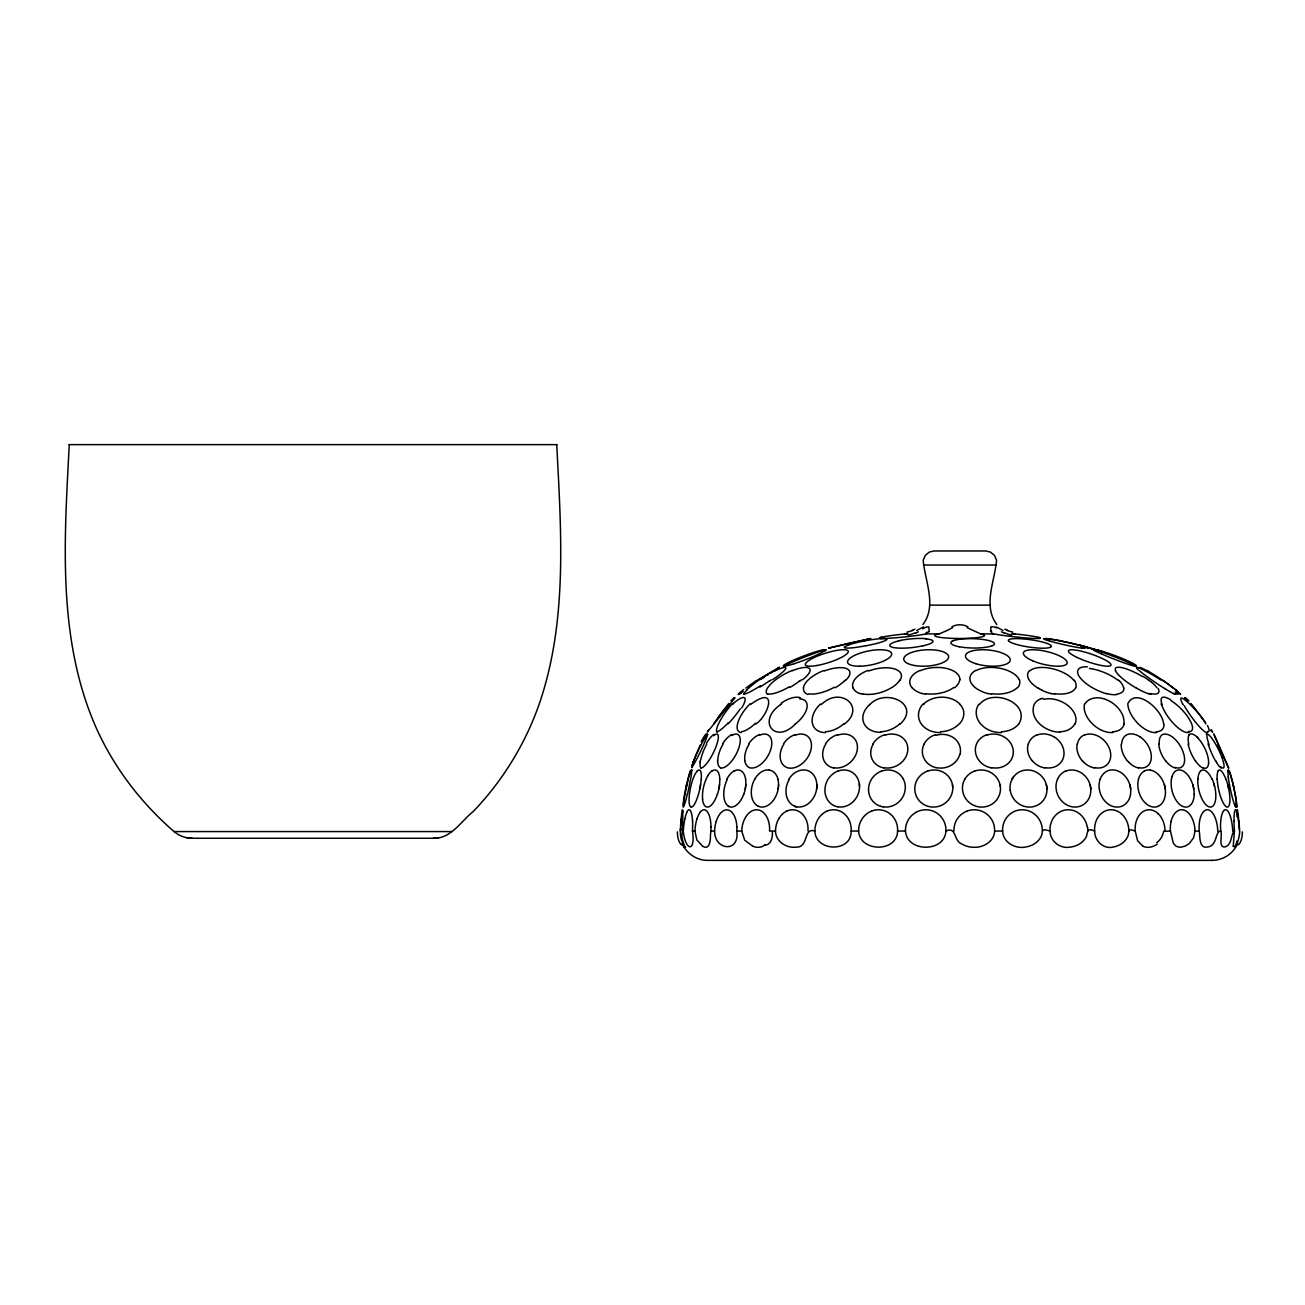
<?xml version="1.0" encoding="UTF-8"?>
<svg xmlns="http://www.w3.org/2000/svg" width="1305" height="1305" viewBox="0 0 1305 1305"><rect width="100%" height="100%" fill="white"/><g stroke="black" fill="none" stroke-linecap="round" stroke-linejoin="round"><path stroke-width="1.5" d="M1128.841 831.122L1128.841 831.073A20.537 17.096 83.1 0 0 1126.802 821.204A20.374 17.063 84 0 0 1105.107 811.041A20.358 17.047 83.8 0 0 1102.692 812.411A20.407 17.144 83.3 0 0 1097.179 818.659A20.472 17.242 83 0 0 1095.988 821.318A20.554 17.389 82.7 0 0 1094.569 829.344A20.619 17.454 82.6 0 0 1094.667 831.04C1094.406 840.909 1103.785 849.8 1113.72 846.945C1119.462 845.836 1124.992 842.312 1127.536 836.913C1130.016 833.112 1126.297 827.354 1135.203 831.04A20.619 15.301 84.2 0 1 1136.247 821.285A20.472 15.073 84.4 0 1 1137.242 818.659A20.407 14.975 84.6 0 1 1141.957 812.395A20.358 14.877 85.1 0 1 1144.061 811.058A20.342 14.861 85.2 0 1 1156.556 812.33A20.358 14.877 85.1 0 1 1158.22 813.733M778.547 784.68L778.498 786.23M1165.022 831.285L1170.422 831.04L1173.391 843.389L1176.229 846.341L1180.128 847.32L1185.005 846.195L1189.312 843.487L1193.667 837.631L1194.972 831.154L1199.246 831.04C1200.176 836.162 1198.806 848.821 1207.37 847.043C1217.614 846.08 1214.776 831.252 1220.795 831.04C1222.801 834.988 1217.793 847.81 1225.052 846.945C1232.409 844.775 1230.729 833.471 1234.416 831.04L1233.258 846.178M716.217 821.351A20.619 10.88 -85.4 0 0 714.602 831.04C714.439 850.615 739.902 853.095 736.77 831.04A20.603 11.451 -85.3 0 0 736.852 826.93M816.832 786.23L816.816 784.68M697.033 818.643A20.619 7.683 -85.8 0 0 694.929 831.04L696.788 839.849L702.743 846.341M1042.352 831.073L1042.352 831.04A20.537 19.934 74.1 0 0 1040.216 821.22A20.374 19.82 75.6 0 0 1015.274 811.041A20.358 19.803 75.3 0 0 1012.435 812.428A20.407 19.869 73.8 0 0 1005.91 818.659A20.472 19.95 73 0 0 1004.442 821.334A20.554 20.064 71.8 0 0 1002.599 829.344A20.619 20.13 71.7 0 0 1002.648 831.04C1002.909 842.557 1015.649 849.359 1026.056 846.945C1032.092 845.934 1038.079 842.541 1040.884 836.913C1043.821 832.084 1039.286 827.647 1050.019 831.04A20.619 19.069 79.6 0 1 1051.634 821.318A20.472 18.89 80.2 0 1 1052.956 818.659A20.407 18.792 80.6 0 1 1059.073 812.411A20.358 18.71 81.4 0 1 1085.369 821.155A20.537 18.792 80.6 0 1 1087.228 826.93M1233.241 846.488C1237.319 847.581 1239.799 835.167 1239.685 831.04M684.88 818.724A20.472 4.404 -86.1 0 0 684.391 821.383A20.619 4.258 -86 0 0 683.298 831.04C685.158 850.876 695.842 853.095 692.433 831.04A20.603 4.926 -86 0 0 692.629 826.946A20.537 4.78 -86.1 0 0 692.547 821.318M994.638 831.383C994.1 840.909 984.313 847.206 975.373 847.288C970.643 847.5 965.782 846.472 961.736 843.927C953.433 840.909 956.696 826.13 945.913 831.04A20.603 20.44 -57.5 0 0 945.701 826.93A20.537 20.374 -59.6 0 0 943.939 821.22A20.374 20.179 -64.9 0 0 915.686 812.493M996.808 624.459C982.583 605.699 994.883 581.002 996.547 560.269L994.475 555.359L990.332 552.015L985.65 550.971L934.086 550.971L929.437 552.015L925.294 555.359L923.206 560.269C924.886 581.002 937.169 605.699 922.961 624.459M69.263 444.63C64.451 538.052 57.077 636.497 94.841 724.748C112.67 765.839 140.239 802.298 174.071 831.579C179.03 835.869 185.473 838.169 192.014 838.267L434.027 838.267M680.525 828.251A20.603 2.202 -86.1 0 0 680.329 831.04L680.558 836.162M745.791 784.582L745.661 786.23M945.897 831.203C944.738 852.459 906.926 852.654 905.458 831.04A20.619 20.358 -63.9 0 1 905.474 829.344A20.554 20.309 -63.8 0 1 907.546 821.334A20.472 20.26 -63.3 0 1 909.079 818.675A20.407 20.195 -63.5 0 1 915.865 812.428M680.362 831.122L680.819 821.334M905.458 831.04L897.579 831.04A20.603 19.738 -76.2 0 0 897.416 826.93A20.537 19.657 -76.9 0 0 895.785 821.237A20.374 19.445 -78.9 0 0 871.658 811.025M897.579 831.203C897.041 852.622 859.832 852.296 858.625 831.04A20.619 19.559 -77.5 0 1 860.713 821.318A20.472 19.493 -77.6 0 1 862.246 818.675A20.407 19.445 -77.9 0 1 868.836 812.428A20.358 19.428 -78.7 0 1 871.658 811.058M858.625 831.04L851.154 831.04A20.603 18.449 -81.2 0 0 851.039 826.93A20.537 18.352 -81.5 0 0 849.588 821.237A20.374 18.107 -82.8 0 0 827.223 811.025M851.137 831.203C851.578 852.654 815.511 851.92 814.858 831.04A20.619 18.156 -81.7 0 1 818.398 818.594A20.407 18.091 -82.1 0 1 824.581 812.428A20.358 18.091 -82.6 0 1 827.223 811.058M710.491 835.396L710.817 831.04A20.603 8.319 -85.7 0 0 710.948 826.946M710.426 836.162C710.589 840.502 709.463 850.224 702.955 846.456M816.783 787.372L816.604 789.019M778.824 818.61A20.619 16.198 -83.7 0 0 775.496 831.04L769.51 831.04A20.603 14.241 -84.6 0 0 769.526 826.93A20.537 14.11 -84.8 0 0 768.531 821.253A20.44 13.931 -85.2 0 0 764.616 813.765A20.374 13.866 -85.4 0 0 763.213 812.33A20.342 13.833 -85.5 0 0 749.608 812.444A20.407 13.8 -85.1 0 0 744.764 818.708A20.619 13.751 -84.7 0 0 741.729 831.04L744.698 840.192L752.92 846.341M719.528 784.68L719.332 786.23M778.384 787.372L778.155 789.019M684.505 847.206C683.804 843.177 679.84 833.862 683.298 831.04M745.514 787.372L745.237 789.019M700.573 784.68L700.312 786.23M719.153 787.372L718.843 789.019M700.1 787.372L699.774 789.019M1123.915 724.014C1126.117 705.809 1096.624 688.241 1084.847 703.754A22.152 13.115 37.9 0 0 1084.618 704.602M685.663 789.019L686.022 787.372M1236.879 841.105L1236.504 842.753M686.251 786.328L686.658 784.582M1236.21 843.829L1235.77 845.297M1235.623 845.787L1235.28 847.288L1237.58 843.683M929.16 631.604L928.817 626.922A13.898 4.584 -44.9 0 0 922.749 628.831M924.038 744.144L924.168 743.915A18.988 17.405 -4.6 0 1 935.587 734.65M714.178 723.655L730.996 702.791M708.321 729.919L707.343 732.056L714.455 723.313M1018.846 724.014C1030.901 702.906 993.187 688.388 980.071 703.754A22.152 16.704 14.4 0 0 979.305 704.586M717.701 718.19L719.528 715.711M1236.178 846.341C1231.382 854.922 1221.92 860.37 1212.117 860.37M720.295 714.7L721.078 713.705M721.486 713.199L722.415 712.09M731.877 701.731L734.992 697.637L733.524 698.811A22.968 0.865 -48.2 0 1 733.785 698.501M722.595 711.861L725.058 709.039M900.254 724.014C921.085 704.211 886.34 688.224 870.663 703.754A22.152 16.476 -17.9 0 0 869.57 704.586M755.791 724.014C768.661 715.744 778.416 684.538 751.566 703.754A22.152 9.314 -45.5 0 0 750.473 704.553M844.449 724.014C866.063 707.538 841.105 686.202 822.183 703.754A22.152 14.91 -30.7 0 0 821.008 704.57M795.332 724.014C775.447 744.796 756.313 721.355 780.553 704.602M1029.906 670.411L1029.188 671.096A24.534 11.827 19.3 0 0 1037.703 687.947M954.575 687.784L954.754 687.637A24.501 13.295 -8.7 0 0 959.501 680.884A24.387 13.246 -8.7 0 0 959.779 679.84M743.181 691.585L739.364 694.113M760.831 679.562L761.892 678.845M762.952 678.143L764.012 677.458M775.513 669.954L779.428 667.181L757.895 679.84A24.387 2.088 -33.6 0 0 756.345 680.884M767.21 675.354L768.319 674.636M774.322 670.737L773.278 671.406M771.434 672.613L772.381 671.993M835.233 687.784L835.477 687.637A24.501 9.233 -26.3 0 0 844.4 680.9M947.022 630.527L939.29 633.855A24.697 2.936 -0.1 0 0 943.743 637.802A24.697 2.936 -0.1 0 0 976.189 637.721A24.697 2.936 -0.1 0 0 980.544 633.904L993.643 633.887A23.686 9.869 -49.7 0 1 992.632 633.643M947.185 630.446L952.634 627.656M975.732 670.411L974.949 670.852A24.534 13.393 9.3 0 0 975.634 687.914A24.779 13.833 8.5 0 0 979.386 690.28A25.105 14.567 7.6 0 0 987.967 693.624M923.451 626.922L916.681 630.527M1050.427 647.247L1050.378 647.264A21.728 3.833 8 0 0 1051.243 645.845A21.728 3.605 7.9 0 0 1028.389 639.45A21.728 3.605 7.9 0 0 1008.325 640.461A21.696 3.605 8.5 0 0 1008.667 640.983M775.398 670.411L774.452 670.852A24.534 4.307 -32.9 0 0 749.282 687.572M992.224 645.812L992.371 645.747A21.728 4.616 1.5 0 0 982.42 639.401A21.728 4.616 1.5 0 0 953.58 640.625M920.156 670.411L919.258 670.786A24.534 13.784 -2.2 0 0 912.195 687.882M1050.297 647.296L1050.215 647.329A21.728 3.866 8.4 0 1 1028.454 646.97A21.728 3.866 8.4 0 1 1008.618 640.967M828.561 648.145L845.787 643.969M792.347 670.411L791.238 670.852A24.534 7.977 -29 0 0 767.715 687.735A24.779 7.863 -30 0 0 766.508 690.084A25.105 7.846 -31.8 0 0 766.671 693.428A25.317 7.928 -32.5 0 0 767.585 694.146M868.102 670.411L867.091 670.786A24.534 12.936 -13.3 0 0 853.03 687.849M824.189 670.411L823.015 670.852A24.534 10.946 -22.5 0 0 803.391 687.8M846.586 643.789L848.217 643.414M849.033 643.235L870.875 638.52L858.56 641.342M831.938 647.411L830.845 647.655M851.17 643.006L832.541 647.28M852.279 642.761L857.728 641.522M922.863 645.845L923.336 645.73A21.696 4.16 -5.5 0 0 926.061 638.928M830.241 647.802L828.642 648.128M865.394 645.828L865.394 645.828A21.761 2.414 -11.3 0 1 846.472 648.047A21.761 2.414 -11.3 0 1 848.609 645.062M958.425 639.32L959.876 639.107M433.798 838.267L438.268 837.843L434.01 838.267C451.367 838.463 461.024 821.106 473.144 811.612C503.126 780.374 526.094 742.659 540.042 701.666C567.757 618.945 561.068 530.254 556.746 444.63M1059.97 732.105C1046.121 732.415 1028.764 719.528 1034.115 704.602A22.152 15.35 28.1 0 1 1034.62 703.754A22.625 15.676 27.1 0 1 1041.194 698.632M69.1 444.63L556.909 444.63M923.5 565.032L996.27 565.032M929.584 605.145L990.185 605.145M904.903 633.887L905.376 633.887A24.697 1.517 -5.9 0 0 881.397 637.313M926.126 633.887L939.127 633.887M1014.85 633.887L1014.393 633.887A24.697 1.533 5.9 0 1 1040.134 638.096M692.433 831.04L694.929 831.04M710.817 831.04L714.602 831.04M736.77 831.04L741.729 831.04M814.858 831.04C803.211 827.027 808.888 847.842 796.148 847.124C786.54 848.527 775.61 841.448 775.496 831.04M1002.648 831.04L994.655 831.04L994.394 826.93A20.537 20.456 42.6 0 0 992.583 821.22A20.374 20.309 41.9 0 0 967.136 811.041M1094.667 831.04C1084.634 826.636 1088.99 835.265 1084.732 839.213C1081.127 844.107 1075.124 846.798 1069.154 847.255C1059.66 848.593 1050.134 840.991 1050.019 831.04M173.989 831.579L452.036 831.579M1212.28 860.37L707.473 860.37C696.593 860.468 686.512 853.356 682.172 843.683M187.137 837.843L192.227 838.267M991.8 767.976L991.474 767.911A19.151 17.65 18.4 0 1 980.626 762.348A18.874 17.226 19.2 0 1 979.158 760.619A18.498 16.835 19.9 0 1 976.466 744.144M1044.946 767.993L1044.489 767.911A19.151 16.818 39.7 0 1 1033.756 762.365A18.874 16.361 39.2 0 1 1032.222 760.636M883.974 767.976L883.583 767.911A19.151 17.144 -34.2 0 1 874.056 762.316A18.874 16.818 -31.5 0 1 872.866 760.619A18.498 16.492 -30.3 0 1 873.11 744.176M1094.52 767.993L1094.047 767.895A19.151 15.301 52.2 0 1 1083.851 762.381M833.683 767.993L833.226 767.895A19.151 15.839 -49.1 0 1 824.956 762.299A18.874 15.578 -46.8 0 1 823.993 760.619A18.498 15.301 -45.9 0 1 825.722 744.176M980.561 633.871L967.119 627.656M1138.547 767.976L1138.286 767.911A19.151 13.148 59.5 0 1 1128.89 762.397M1175.316 767.976L1175.185 767.944A19.151 10.456 63.9 0 1 1167.013 762.43A18.874 10.032 62.9 0 1 1165.642 760.652M1081.829 645.747L1099.071 650.738M1079.724 645.159L1102.48 651.733M1101.795 651.668L1080.524 645.388M1080.948 645.747L1081.258 645.845A21.712 1.419 11.6 0 0 1060.508 641.016A21.712 1.419 11.6 0 0 1044.326 638.716M1203.063 767.911L1203.292 767.993A19.249 7.471 65.6 0 0 1208.593 763.768M684.277 847.222L683.592 846.341M1143.001 846.309L1137.601 840.714L1135.203 831.04M1003.072 630.527L996.319 626.922M1212.427 732.056L1210.6 730.017M1039.286 688.632L1037.948 687.833M685.663 847.124L684.831 846.39M1175.462 691.878L1180.601 694.113M960.35 704.602L959.876 704.096A22.838 17.487 -2.8 0 0 924.071 703.591M1187.485 701.242L1184.777 697.637L1186.245 698.811A22.968 0.865 48.2 0 0 1185.968 698.501M684.505 845.999L683.804 845.036M1182.509 703.754C1173.13 684.782 1205.363 718.925 1205.787 724.014M1211.448 729.919L1212.573 732.023M683.249 844.139L682.336 842.378M990.593 631.604L990.935 626.922A13.898 5.726 42.8 0 1 996.694 627.95M1218.12 743.915L1213.781 733.899L1228.706 768.254L1218.234 744.144M1115.384 670.509L1115.547 670.852A24.534 5.758 31.7 0 0 1136.41 688.126M681.814 841.105L680.753 837.272M1213.862 783.848L1214.547 786.328M1164.386 784.582L1164.859 786.328M1192.77 784.582L1193.259 786.328M1129.787 784.582L1130.261 786.328M1090.034 784.582L1090.458 786.328M1227.662 784.582L1228.103 786.328M1046.316 784.582L1046.708 786.328M1233.094 784.582L1233.502 786.328M999.989 784.582L1000.315 786.328M1228.348 787.372L1228.69 789.019M1233.747 787.372L1234.09 789.019M1193.488 787.372L1193.798 789.019M952.422 784.582L952.683 786.328M1165.088 787.372L1165.349 789.019M1130.456 787.372L1130.685 789.019M1090.637 787.372L1090.817 789.019M859.342 783.848L859.538 786.328M1046.855 787.372L1046.969 789.019M1238.951 821.334L1239.571 829.344M1163.587 724.014C1162.869 710.067 1135.97 686.658 1127.797 703.754A22.152 10.097 44.4 0 0 1127.863 704.618A22.364 11.517 47.8 0 0 1138.547 724.079A22.364 11.517 47.8 0 0 1156.67 732.48M1232.736 831.04L1232.736 831.122A20.537 5.824 86 0 0 1231.561 821.139A20.358 5.97 86.5 0 0 1222.703 812.411A20.407 6.068 86.2 0 0 1221.023 818.578A20.554 6.329 85.9 0 0 1220.615 829.327A20.619 6.378 85.9 0 0 1220.795 831.04M1217.761 831.04L1217.761 831.122A20.603 9.053 85.7 0 0 1217.435 826.913A20.537 9.151 85.8 0 0 1216.309 821.171A20.374 9.249 86.3 0 0 1204.172 811.074A20.358 9.249 86.2 0 0 1202.9 812.411A20.407 9.347 85.9 0 0 1200.111 818.626A20.472 9.445 85.7 0 0 1199.572 821.318A20.619 9.673 85.6 0 0 1199.246 831.04M953.955 831.04L953.955 829.344A20.554 20.505 26.8 0 1 955.929 821.334A20.407 20.342 32.9 0 1 967.136 811.058M952.764 787.372L952.748 789.019A18.971 18.449 -26.4 0 1 951.688 794.288A19.069 18.564 -25.2 0 1 930.514 806.865A19.086 18.58 -24.5 0 1 917.497 779.134A18.955 18.466 -21.2 0 1 919.291 776.769A19.053 18.547 -21.8 0 1 927.578 771.059M1165.022 831.04L1165.022 831.122A20.603 14.828 84.4 0 0 1164.68 826.93A20.537 14.877 84.5 0 0 1163.114 821.204A20.407 14.975 84.6 0 0 1158.22 813.651M1039.955 638.21A24.746 1.452 6 0 1 1039.155 638.357M1018.944 637.264A24.746 1.452 6 0 1 993.545 633.79M1038.389 637.313A24.73 1.517 6.1 0 1 1019.189 637.362M1014.377 634.083A23.686 19.151 1.4 0 1 1012.093 633.757M1011.685 635.111A25.187 19.689 2.1 0 1 1004.85 632.925M1004.295 633.219A26.997 17.014 7.7 0 1 1001.424 631.799M1049.514 641A21.696 1.321 12.3 0 1 1043.527 638.765M1082.351 646.024A21.777 1.615 12.2 0 1 1081.91 647.835M1083.444 648.242A21.728 1.533 12.8 0 1 1049.677 641.016M1014.425 633.692A23.686 18.759 1.7 0 1 1012.191 633.382M992.436 633.822A25.187 10.326 -46.9 0 1 991.425 630.951M1007.607 630.266A26.997 13.262 12.7 0 1 1004.866 629.141M1012.615 631.995A25.187 16.541 6.7 0 1 1007.117 630.494M991.882 645.796A21.777 4.861 1.2 0 1 959.86 646.84M959.436 646.856A21.679 4.845 1.8 0 1 952.471 640.983M952.389 640.967A21.696 4.731 1.9 0 1 953.563 640.461M951.965 626.743A14.73 12.561 0 0 1 967.804 626.743M924.984 638.634A21.794 4.16 -5.5 0 1 926.566 638.765M922.749 645.812A21.728 4.307 -6.1 0 1 913.957 647.313A21.777 4.453 -6 0 1 912.277 647.557A21.728 4.47 -6 0 1 891.038 646.807A21.728 4.47 -6 0 1 898.444 640.951M898.525 640.967A21.696 4.355 -5.3 0 1 900.842 640.461M900.581 640.396A21.777 4.339 -5.4 0 1 925.147 638.585M864.187 640.983A21.728 2.545 -10.7 0 1 886.927 639.205A21.728 2.545 -10.7 0 1 865.9 645.812M848.185 645.11A21.663 2.659 -10.8 0 1 864.171 640.967M926.305 633.871A24.697 1.419 -6 0 1 903.076 637.101A24.697 1.435 -6 0 1 879.831 638.275M927.023 633.496A23.686 9.755 48 0 1 926.028 633.757M881.74 638.471A24.746 1.517 -6.1 0 1 881.381 637.313M907.676 633.757A23.686 19.151 -1.4 0 1 905.393 634.083M914.903 632.925A25.187 19.689 -2.1 0 1 908.068 635.111M918.329 631.799A26.997 17.014 -7.7 0 1 915.458 633.219M929.095 631.555A25.187 10.179 35 0 1 926.11 632.599M907.579 633.382A23.686 18.759 -1.7 0 1 905.344 633.692M879.619 638.047A24.713 1.517 -6 0 1 881.185 637.346M914.887 629.141A26.997 13.262 -12.7 0 1 912.162 630.266M912.652 630.494A25.187 16.541 -6.7 0 1 907.154 631.995M784.55 666.186A22.479 1.158 -21.3 0 1 809.035 655.338A22.479 1.158 -21.3 0 1 824.352 651.146M1148.808 671.569A24.534 2.3 33.8 0 1 1172.347 687.262M1147.128 670.542A24.925 1.909 32.5 0 1 1148.384 671.227M1139.983 668.307A24.974 1.648 31.9 0 1 1147.796 671.194M1179.655 693.167A25.317 1.55 36.6 0 1 1180.389 693.966M1174.614 689.04A25.105 1.615 36 0 1 1178.594 692.466M1172.412 687.246A24.779 1.974 34.6 0 1 1175.267 689.513M1094.699 650.445A22.479 2.055 20.9 0 1 1118.189 656.807A22.479 2.055 20.9 0 1 1134.812 666.121M1165.055 688.779A24.534 1.811 34 0 1 1139.526 670.852M1164.696 688.518A24.779 2.235 34.5 0 0 1168.758 690.981A25.105 2.806 35.7 0 0 1174.614 694.162M1138.612 670.183A24.974 2.3 31.7 0 1 1140.652 668.633A24.974 2.3 31.7 0 1 1161.01 680.019M1161.841 679.84A24.387 4.062 32.6 0 1 1163.375 680.884M1163.701 680.867A24.501 4.094 32.6 0 1 1172.738 687.849M1175.919 689.676A25.219 3.621 33.5 0 1 1174.174 693.249M1175.462 694.276A25.317 2.969 36.2 0 1 1173.896 693.591M1115.563 670.509A25.056 6.085 29.2 0 1 1142.495 676.528M1143.066 676.381A24.436 7.585 29 0 1 1148.286 679.856M1148.384 679.84A24.404 7.716 28.9 0 1 1150.912 681.83M1151.222 681.83A24.518 7.732 29 0 1 1156.834 687.719M1158.122 688.404A25.219 7.52 30.2 0 1 1150.227 693.542M1150.896 694.211A25.317 7.21 33.3 0 1 1148.465 693.51M1148.743 693.82A25.105 6.965 32.8 0 1 1140.929 690.557M1140.913 690.476A24.779 6.264 32 0 1 1136.394 688.078M1087.342 666.839A25.301 9.396 24.2 0 0 1077.897 670.411L1077.734 670.786A24.534 9.2 26.9 0 0 1092.905 688.012A24.779 9.722 26.8 0 0 1097.57 690.378A25.105 10.522 27.3 0 0 1106.461 693.722M1089.365 668.47A24.828 9.037 22.4 0 1 1117.423 679.889M1118.157 679.84A24.387 10.668 22.6 0 1 1119.25 680.884M1119.478 680.884A24.501 10.717 22.6 0 1 1123.556 687.67M1123.931 687.98A25.121 10.717 24.2 0 1 1116.917 694.113M1116.737 694.635A25.415 10.995 27.9 0 1 1109.397 694.178A25.317 10.815 27.6 0 1 1106.363 693.493M1030.281 670.574A24.974 11.663 16.7 0 1 1051.455 668.486A24.974 11.663 16.7 0 1 1073.411 679.856M1073.885 679.84A24.387 12.675 13.6 0 1 1074.586 680.884M1074.733 680.884A24.501 12.74 13.6 0 1 1075.793 687.637M1075.695 687.817A25.219 13.034 15.5 0 1 1054.571 693.673M1054.668 694.195A25.317 13.458 18.9 0 1 1051.259 693.477M1051.243 693.673A25.105 13.132 18.8 0 1 1042.075 690.361M1042.189 690.247A24.844 12.349 18.9 0 1 1039.269 688.73M976.091 670.591A24.974 13.017 7.1 0 1 1000.853 668.47A24.974 13.017 7.1 0 1 1019.319 679.856M1019.482 679.84A24.387 13.572 2.7 0 1 1019.743 680.884A24.501 13.621 2.7 0 1 1017.769 687.605M1017.215 687.653A25.219 14.159 4.6 0 1 991.621 693.705M991.506 694.178A25.317 14.91 7.5 0 1 988.048 693.461M912.244 687.865A24.779 14.11 -3.3 0 0 914.968 690.247A25.105 14.73 -4.8 0 0 922.211 693.591M920.465 670.623A24.974 13.213 -3.6 0 1 946.614 668.47A24.974 13.213 -3.6 0 1 959.942 679.84M953.759 687.523A25.219 14.029 -7.1 0 1 925.816 693.738M925.539 694.178A25.317 15.04 -5.2 0 1 922.341 693.461M868.624 670.998A25.007 11.712 -14 0 1 893.958 668.747A25.007 11.712 -14 0 1 900.303 679.84M900.075 679.84A24.387 11.745 -18.7 0 1 899.439 680.884M899.259 680.884A24.501 11.794 -18.7 0 1 891.935 687.556M891.494 687.67A24.925 12.495 -17.6 0 1 882.147 692.058A25.333 13.425 -17.1 0 1 862.85 693.95M862.621 694.162A25.317 13.817 -17 0 1 859.979 693.444M859.832 693.559A25.105 13.572 -16.4 0 1 854.547 690.215A24.779 13.132 -14.6 0 1 853.062 687.833M824.303 670.933A25.007 9.853 -21.8 0 1 846.554 668.617A25.007 9.853 -21.8 0 1 846.211 679.823M845.705 679.84A24.387 9.2 -26.3 0 1 844.661 680.884M834.45 687.164A25.219 10.13 -25.7 0 1 808.806 693.82M807.958 694.472A25.023 11.256 -26.2 0 1 803.586 687.735M792.217 670.721A24.974 7.194 -27.8 0 1 809.377 668.421A24.974 7.194 -27.8 0 1 802.542 679.775M801.466 679.84A24.387 5.84 -31.2 0 1 800.128 680.884M799.786 680.9A24.501 5.856 -31.2 0 1 789.868 687.441M789.378 686.822A25.219 6.737 -31.1 0 1 767.944 693.885M746.835 689.888A24.779 4.046 -33.7 0 1 749.249 687.572M774.893 670.868A24.974 3.589 -31.1 0 1 785.773 668.372A24.974 3.589 -31.1 0 1 772.658 679.677M771.304 679.84A24.387 1.958 -33.6 0 1 769.787 680.884M769.379 680.933A24.501 1.974 -33.6 0 1 759.918 687.115M760.57 685.729A25.219 2.724 -33.9 0 1 743.981 694.064M743.932 694.097A25.317 3.768 -35.9 0 1 744.078 693.347M744.388 693.151A25.105 3.784 -35.3 0 1 747.064 689.741M745.824 688.126A24.501 2.104 -33.6 0 1 756.052 680.835M738.924 693.526A24.925 1.501 -34.3 0 1 743.736 689.48M739.103 693.624A25.203 0.962 -35.8 0 1 739.951 692.873M740.963 692.906A25.382 0.848 -36.3 0 1 738.19 694.309M1112.855 732.529A22.364 14.583 40.6 0 1 1092.35 723.786A22.364 14.583 40.6 0 1 1084.373 704.488M1124.16 724.145A22.789 14.763 36.4 0 1 1112.48 731.746M1185.462 697.735A22.576 1.403 50 0 1 1188.937 700.916M1205.575 723.084A22.006 0.93 53.6 0 0 1191.661 704.308A22.152 1.582 50.4 0 0 1190.861 703.444M1054 736.787A18.776 16.198 34.7 0 1 1063.428 757.536A18.776 16.198 34.7 0 1 1044.962 767.65M1032.141 760.685A18.498 15.954 39.4 0 1 1028.193 744.127M1028.373 743.948A18.988 16.231 39.8 0 1 1037.442 734.699M1037.491 734.813A19.412 16.508 34.3 0 1 1053.869 736.803M1043.739 699.333A22.12 14.959 23.3 0 1 1067.898 705.516A22.12 14.959 23.3 0 1 1074.994 724.145M1041.308 698.779A23.05 15.693 23.8 0 1 1042.989 698.273M1074.733 724.014A22.789 16.802 24.8 0 1 1059.856 731.746M744.845 760.505A18.498 11.125 -60.7 0 1 749.119 744.225M748.842 743.622A18.988 11.549 -59.8 0 1 759.624 734.519M759.559 735.302A18.874 10.832 -58 0 1 770.945 748.891A18.874 10.832 -58 0 1 750.359 767.895L750.049 767.911A19.151 11.337 -62.8 0 1 745.139 762.234A18.874 11.256 -61.2 0 1 744.715 760.603M799.786 698.909A21.973 11.223 -38 0 1 806.996 707.669A21.973 11.223 -38 0 1 795.332 723.998M799.198 697.702A23.213 11.81 -37.8 0 1 800.503 697.898M780.537 704.57A22.152 12.463 -39.7 0 1 781.679 703.705M781.369 703.052A22.903 12.659 -39.6 0 1 799.41 697.392M1217.973 745.416A18.498 3.458 66.5 0 1 1221.056 752.316M1222.899 757.308A18.498 3.458 66.5 0 1 1223.193 758.254M1242.36 831.84A16.117 7.438 84.9 0 1 1237.858 845.069M1237.809 811.955A20.407 0.881 86.2 0 1 1238.902 822.427M1236.977 816.653A20.374 1.044 86.7 0 1 1237.744 810.731M1235.395 806.343A19.086 1.778 78.1 0 0 1235.737 806.882A19.069 1.86 77.9 0 0 1235.248 794.566M1228.38 777.225A19.086 1.778 78.1 0 1 1227.875 771.288M1231.072 776.459A19.086 1.778 78.1 0 1 1231.757 778.955M1235.607 805.511A19.069 1.387 78 0 1 1235.036 803.896M1236.52 807.094A19.069 1.387 78 0 0 1231.838 779.297A18.939 2.006 77.8 0 1 1235.117 794.386M1229.163 770.717A19.053 1.631 77.7 0 1 1231.088 776.116M1236.879 806.408A19.053 1.631 77.7 0 1 1236.781 806.947M1228.69 770.276A19.102 1.484 77 0 1 1229.294 771.483M1238.543 821.008A20.537 2.316 86.2 0 1 1239.456 831.04M1234.416 831.04A20.619 2.871 86 0 1 1234.024 821.139M1233.992 821.253A20.472 2.675 86.2 0 1 1234.024 818.578A20.407 2.594 86.3 0 1 1234.497 812.248M1234.514 812.395A20.358 2.496 86.6 0 1 1238.51 821.106M1235.46 806.653A19.02 1.778 78.1 0 1 1228.217 776.818M1227.63 770.782A19.102 1.762 76.9 0 1 1231.773 779.591M1217.157 779.264A18.955 4.731 77.5 0 1 1217.092 776.818A19.053 4.812 77.3 0 1 1218.054 771.19M1217.206 779.101A19.086 4.975 77.7 0 0 1226.455 806.882A19.069 5.057 77.5 0 0 1229.914 799.035A19.069 5.057 77.5 0 0 1226.08 779.183M1218.022 770.978A19.102 4.959 76.5 0 1 1225.95 779.395M1215.705 761.272A18.498 3.393 66.6 0 1 1208.071 743.834M1209.115 744.812A18.988 3.23 66.1 0 1 1206.897 735.416M1206.358 734.389A18.874 3.736 63.7 0 1 1219.979 752.724A18.874 3.736 63.7 0 1 1220.779 766.671M1221.17 768.074A19.151 3.931 67.9 0 1 1216.668 762.658M1216.635 762.414A18.874 3.605 66.8 0 1 1215.64 760.717M1183.227 704.765A22.152 2.545 50.2 0 1 1182.673 703.901M1184.222 705.614A22.364 3.605 54.3 0 0 1198.887 726.118A22.364 3.605 54.3 0 0 1207.484 731.599A22.789 4.225 51.4 0 0 1207.468 725.547M1212.231 779.183A19.069 8.107 76.7 0 1 1210.388 807.094A19.069 8.107 76.7 0 1 1197.843 779.183M1197.908 779.248A18.955 7.765 76.7 0 1 1198.153 776.801A19.053 7.863 76.5 0 1 1200.518 771.141M1200.535 771.01A19.102 7.993 75.7 0 1 1212.1 779.346M1198.088 738.255A18.613 7.292 63.5 0 1 1208.512 763.653M1196.897 736.868A19.02 7.308 63.1 0 1 1198.088 738.026M1203.063 768.009A19.151 7.341 66.5 0 1 1196.652 762.495A18.874 6.965 65.5 0 1 1195.462 760.668M1195.396 760.946A18.498 6.672 65.2 0 1 1188.105 743.997M1188.806 744.323A18.988 6.607 64.8 0 1 1189.083 734.976M1188.986 734.813A19.412 7.21 62.1 0 1 1196.881 736.819M1171.286 700.867A22.12 7.553 46.3 0 1 1189.948 720.311A22.12 7.553 46.3 0 1 1188.398 731.534M1188.969 732.333A22.364 7.797 52.1 0 1 1174.565 724.601A22.364 7.797 52.1 0 1 1161.711 704.879M1161.368 704.651A22.152 6.509 48.3 0 1 1161.059 703.803M1162.151 704.521A22.952 6.9 47.7 0 1 1170.96 700.035M1195.005 831.04A20.537 12.185 85.3 0 0 1193.259 821.188A20.358 12.251 85.8 0 0 1175.707 812.411A20.407 12.349 85.4 0 0 1171.89 818.643A20.472 12.446 85.2 0 0 1171.107 821.318M1170.422 831.04A20.619 12.675 85 0 1 1171.14 821.285M1171.417 779.248A18.955 10.571 75.4 0 1 1171.972 776.785M1171.45 779.134A19.086 10.832 75.6 0 0 1184.108 806.882A19.069 10.897 75.3 0 0 1194.222 794.337M1171.939 776.72A19.069 10.897 75.3 0 1 1175.723 770.961A19.102 10.799 74.2 0 1 1190.584 779.33A18.939 10.929 75.1 0 1 1194.14 794.305M1165.544 760.831A18.498 9.69 62.7 0 1 1158.758 744.062M1159.297 744.16A18.988 9.722 62.3 0 1 1162.037 734.846A18.874 9.983 59.2 0 1 1182.624 750.669A18.874 9.983 59.2 0 1 1175.234 767.454M1164.093 724.308A22.789 11.876 44 0 1 1156.214 731.746M1157.209 844.286A22.593 15.024 -59.3 0 1 1143.098 846.293M1163.734 831.236A15.432 12.153 -72.2 0 1 1156.589 842.785M1150.406 770.146A19.053 13.229 71.6 0 1 1162.021 779.346A18.939 13.36 72.8 0 1 1158.432 806.131M1158.465 806.196A19.086 13.311 73.4 0 1 1142.854 800.177A19.086 13.311 73.4 0 1 1138.531 779.134M1138.498 779.232A18.955 13.05 73.2 0 1 1139.347 776.785A19.053 13.164 72.9 0 1 1144.289 771.092M1144.355 771.043A19.167 13.311 71.8 0 1 1150.309 770.048M1138.547 767.65A18.776 12.789 55.6 0 0 1151.287 758.042A18.776 12.789 55.6 0 0 1140.815 737.358A19.053 12.903 55.3 0 0 1139.966 736.819M1128.923 762.332A18.874 12.691 58.6 0 1 1127.406 760.636M1127.308 760.766A18.498 12.316 58.4 0 1 1121.24 744.095M1121.648 744.062A18.988 12.43 58.2 0 1 1126.753 734.78A19.412 12.903 54.4 0 1 1139.966 736.803M1100.148 779.232A18.955 15.138 69.6 0 1 1101.273 776.785A19.069 15.415 69.3 0 1 1107.341 770.945A19.102 15.334 67.8 0 1 1127.406 779.297A18.939 15.383 68.9 0 1 1130.522 794.288M1100.18 779.134A19.086 15.383 69.7 0 0 1114.715 806.882A19.069 15.415 69.3 0 0 1130.57 794.321M1082.22 760.717A18.498 14.437 51.3 0 1 1077.114 744.111M1077.408 743.997A18.988 14.632 51.3 0 1 1084.651 734.731M1084.765 734.96A18.874 14.6 46.7 0 1 1109.968 750.13A18.874 14.6 46.7 0 1 1094.52 767.617M1083.9 762.332A18.874 14.828 51.4 0 1 1082.318 760.636M1087.489 826.815A20.472 18.89 80.2 0 1 1087.832 830.894M1065.875 770.945A19.069 16.998 62.6 0 0 1059.693 775.61A18.971 16.786 63.3 0 0 1057.556 779.232M1065.94 771.059A19.102 16.932 60.9 0 1 1087.652 779.297A18.939 16.932 62 0 1 1090.409 794.256A19.069 16.998 62.6 0 1 1072.384 806.865A19.086 16.981 63.2 0 1 1057.588 779.069M1011.979 779.232A18.955 17.879 50.7 0 1 1013.512 776.769M964.819 779.232A18.955 18.466 23 0 1 966.499 776.769A19.053 18.547 21.9 0 1 974.574 771.059M964.803 779.15A19.086 18.613 20.6 0 0 978.864 806.882A19.069 18.596 19.3 0 0 999.614 794.305A18.971 18.515 17.7 0 0 1000.478 789.019L1000.413 787.372A18.939 18.466 17.2 0 0 997.819 779.281A19.102 18.547 19 0 0 974.721 771.076M976.532 743.899A18.988 17.177 21 0 1 987.069 734.666M987.233 735.041A18.874 16.851 15.3 0 1 1013.169 749.82A18.874 16.851 15.3 0 1 991.914 767.699M1001.555 732.562A22.364 18.042 13 0 1 980.267 723.41A22.364 18.042 13 0 1 978.75 704.308M1018.683 723.932A22.789 17.846 9.1 0 1 1001.424 731.73M927.725 771.076A19.102 18.531 -22.4 0 1 950.48 779.281A18.939 18.401 -26.8 0 1 952.764 787.388M959.844 754.372A19.037 17.389 -13.8 0 1 937.528 767.846L937.023 767.911A19.151 17.764 -10.1 0 1 926.664 762.332A18.874 17.373 -7.7 0 1 925.31 760.619A18.498 17.014 -6.5 0 1 924.054 744.16M935.864 735.4A18.727 16.818 -8.2 0 1 954.33 738.353A18.727 16.818 -8.2 0 1 960.056 754.404M959.762 723.557A21.777 16.769 -11.6 0 0 963.84 713.085L963.726 711.649A21.761 16.688 -9 0 0 960.235 704.667M959.24 723.835A22.789 17.879 -8.5 0 1 940.595 731.73M940.562 732.578A22.364 18.221 -6.3 0 1 920.841 723.247A22.364 18.221 -6.3 0 1 922.749 704.227M923.385 704.586A22.152 17.079 -2 0 1 924.299 703.738M881.56 771.092A18.955 17.927 -49.9 0 0 871.495 779.232A19.02 17.944 -51.9 0 0 880.745 806.343M881.707 771.092A19.102 17.944 -49.1 0 1 903.419 779.264M903.403 779.281A18.939 17.781 -52.5 0 1 905.099 784.582L905.279 786.328A18.939 17.781 -52.5 0 1 905.311 787.372L905.246 789.019A18.971 17.83 -52.3 0 1 883.322 806.865M883.061 806.882A19.086 17.993 -51.8 0 1 880.728 806.343M872.98 743.817A18.988 16.932 -28.4 0 1 885.1 734.617M885.23 735.123A18.874 16.378 -29.1 0 1 907.84 749.527A18.874 16.378 -29.1 0 1 884.105 767.764M899.863 723.753A22.789 16.851 -24.3 0 1 880.875 731.73M880.745 732.333A22.838 17.732 -24 0 1 865.574 726.02A21.794 16.541 -19.8 0 1 869.652 704.635M838.234 806.833A18.939 16.606 -64.1 0 0 855.525 798.937A18.939 16.606 -64.1 0 0 858.054 779.281A19.102 16.802 -61.7 0 0 838.071 771.092M837.94 806.882A19.086 16.851 -64 0 1 828.12 779.134A18.955 16.835 -62.9 0 1 829.964 776.769A19.053 16.883 -62.8 0 1 837.924 771.043M825.51 743.768A18.988 15.758 -44.4 0 1 837.696 734.585M837.777 735.155A18.874 15.122 -43.5 0 1 857.336 749.364A18.874 15.122 -43.5 0 1 833.748 767.797M825.429 732.594A22.364 15.481 -37.1 0 1 812.314 722.888A22.364 15.481 -37.1 0 1 820.421 704.064M844.025 723.639A22.789 14.861 -36 0 1 825.755 731.714M807.991 830.942A20.537 16.476 -83.6 0 0 806.735 821.237A20.374 16.231 -84.5 0 0 786.817 811.025M778.824 818.692A20.407 16.198 -84 0 1 784.452 812.444A20.358 16.215 -84.4 0 1 786.833 811.058M788.84 779.216A18.955 15.22 -69.4 0 1 798.008 771.092A19.102 15.154 -68.3 0 1 815.837 779.264A18.939 14.942 -70.1 0 1 799.084 807.028A18.939 14.942 -70.1 0 1 789.297 779.346M796.523 806.882A19.086 15.203 -70.1 0 1 794.598 806.343M783.816 744.209A18.498 13.49 -55.1 0 0 780.782 760.554A18.874 13.703 -55.8 0 0 781.369 762.299A19.151 13.866 -57.7 0 0 788.09 767.927L788.481 767.993A18.874 13.246 -52.4 0 0 811.074 749.168A18.874 13.246 -52.4 0 0 795.3 735.221M783.555 743.703A18.988 13.947 -54 0 1 795.283 734.552M765.089 844.596A22.593 14.502 60.2 0 1 752.92 846.293M772.364 832.035A15.432 9.053 76.5 0 1 765.073 845.036M769.346 770.097A19.053 13.017 -71.9 0 1 778.008 779.216M777.927 779.281A18.939 12.805 -73.5 0 1 776.703 794.272A19.069 13.017 -73.5 0 1 766.312 806.18A19.086 13.099 -73.6 0 1 758.433 806.343M754.73 779.216A19.069 13.017 -73.5 0 1 756.329 776.72A19.053 13.164 -72.9 0 1 763.001 771.027A19.167 13.099 -72 0 1 769.281 770.048M758.45 806.311A19.02 13.05 -73.6 0 1 754.714 779.232M716.249 821.351A20.472 10.962 -85.5 0 1 717.212 818.692A20.407 10.995 -85.7 0 1 721.208 812.46A20.374 11.06 -86.1 0 1 736.167 821.253A20.537 11.321 -85.5 0 1 736.819 826.946M726.803 779.216A18.955 10.685 -75.3 0 1 728.239 776.752A19.053 10.685 -75.1 0 1 733.965 771.01M745.579 779.281A18.939 10.293 -75.5 0 1 743.801 794.272M728.63 806.262A18.939 10.293 -75.5 0 1 727.293 779.346M734.046 771.125A19.102 10.554 -74.3 0 1 745.628 779.232M743.72 794.256A19.069 10.505 -75.6 0 1 728.369 806.343M697.066 818.741A20.407 7.846 -86.1 0 1 700.035 812.477M699.953 812.428A20.374 7.928 -86.4 0 1 710.573 821.253A20.537 8.173 -85.9 0 1 710.931 826.946M707.799 775.594A19.069 7.846 -76.4 0 1 711.812 771.01M702.677 799.59A18.971 7.732 -76.9 0 1 707.897 775.676M711.861 771.141A19.102 7.732 -75.8 0 1 719.805 779.216M719.74 779.264A18.939 7.471 -76.8 0 1 717.456 794.272M717.359 794.239A19.069 7.667 -76.9 0 1 706.299 806.882A19.086 7.748 -77 0 1 702.563 799.72M717.75 760.44A18.498 8.303 -64 0 1 723.035 744.258M722.791 743.491A18.988 8.695 -63.4 0 1 732.187 734.438M731.975 735.433A18.874 7.961 -61.4 0 1 738.679 748.418A18.874 7.961 -61.4 0 1 720.735 767.96M720.507 767.878A19.151 8.336 -65.8 0 1 717.701 762.185M717.62 762.267A18.874 8.352 -64.5 0 1 717.571 760.587M741.11 732.562A22.364 9.184 -50.8 0 1 738.026 722.154A22.364 9.184 -50.8 0 1 750.261 703.705M755.579 723.231A22.789 8.434 -48.7 0 1 741.68 731.681M684.897 818.79A20.407 4.47 -86.3 0 1 686.756 812.526M686.675 812.428A20.374 4.567 -86.6 0 1 692.564 821.285M697.278 770.994A18.955 4.861 -77.5 0 0 692.89 779.199A19.086 4.682 -77.8 0 0 690.606 806.882M697.196 771.19A19.102 4.682 -76.6 0 1 701.274 779.167M701.209 779.264A18.939 4.421 -77.6 0 1 696.935 798.921A18.939 4.421 -77.6 0 1 690.9 806.833M700.589 760.277A18.498 5.138 -66 0 1 706.625 744.339M706.527 743.214A18.988 5.481 -65.4 0 1 714.096 734.307M713.639 735.743A18.874 4.78 -63.3 0 1 715.744 747.39A18.874 4.78 -63.3 0 1 700.899 768.041M700.834 767.829A19.151 4.992 -67.6 0 1 700.181 762.087M700.067 762.234A18.874 5.106 -66.3 0 1 700.328 760.554M740.294 708.811A21.712 3.458 -50.7 0 1 728.157 723.851M728.402 722.595A22.789 4.388 -51.3 0 1 717.668 731.534M717.098 732.333A22.364 5.138 -53.7 0 1 732.937 703.118M732.611 704.504A22.152 5.612 -48.9 0 1 733.589 703.656M733.818 703.02A22.642 5.481 -48.5 0 1 741.648 708.011M682.124 830.991A20.537 1.256 -86.2 0 0 682.646 821.612A20.374 1.044 -86.7 0 0 682.009 810.731M681.895 845.069A16.117 7.438 -84.9 0 1 677.409 831.84M680.851 822.427A20.407 0.881 -86.2 0 1 681.96 811.955M688.6 776.654A18.955 1.68 -77.8 0 0 687.914 779.134A19.069 1.86 -77.9 0 0 683.233 804.679M690.541 779.183A18.939 1.223 -77.9 0 1 687.458 794.158M683.314 805.87A18.939 1.223 -77.9 0 1 688.306 779.476M683.037 806.36A19.086 1.468 -78.1 0 0 683.119 806.882A19.069 1.387 -78 0 0 687.392 793.978M688.681 775.986A19.086 1.468 -78.1 0 1 690.508 770.537M690.476 771.483A19.102 1.484 -77 0 1 690.655 778.889M694.309 759.592A18.498 1.762 -66.9 0 1 700.475 744.715M701.193 741.729A18.988 2.039 -66.4 0 1 706.217 733.899M704.635 737.749A18.874 1.403 -64.2 0 1 704.749 742.3A18.874 1.403 -64.2 0 1 692.319 766.639M691.911 767.438A19.151 1.452 -68.3 0 1 693.526 761.468M693.216 762.087A18.874 1.664 -67.2 0 1 693.787 760.407M730.833 700.916A22.576 1.403 -50 0 1 734.307 697.735M714.194 723.084A22.006 0.93 -53.6 0 1 728.092 704.308A22.152 1.582 -50.4 0 1 728.891 703.444M681.226 821.106A20.374 2.496 -86.7 0 1 681.814 816.897M682.792 812.183A20.374 2.496 -86.7 0 1 683.135 811.123M680.753 825.331A20.537 2.316 -86.2 0 1 681.21 821.008M687.996 779.591A19.102 1.762 -76.9 0 1 692.107 770.488M691.764 767.634A18.874 2.039 -64.1 0 1 697.979 750.962A18.874 2.039 -64.1 0 1 707.702 734.421M1047.687 639.907A21.679 1.142 12.2 0 1 1046.235 639.401M1083.77 647.786A21.728 1.109 12.6 0 1 1083.117 647.688M1062.188 641.212A21.728 1.109 12.6 0 1 1087.554 647.9M1059.056 640.445A21.696 1.37 12.2 0 1 1061.666 640.951M1045.289 638.781A21.777 1.175 12 0 1 1059.301 640.527M1077.359 657.557A22.479 4.192 18.7 0 0 1110.93 665.305A22.479 4.192 18.7 0 0 1080.785 651.065A22.479 4.192 18.7 0 0 1077.359 657.557M1032.483 660.705A22.479 6.59 13.3 0 0 1067.099 663.332A22.479 6.59 13.3 0 0 1036.235 649.874A22.479 6.59 13.3 0 0 1032.483 660.705M914.789 665.55A22.479 8.156 -3.2 0 0 948.621 656.953A22.479 8.156 -3.2 0 0 915.082 651.407A22.479 8.156 -3.2 0 0 914.789 665.55M859.783 666.202A22.479 7.096 -11.3 0 0 891.674 653.56A22.479 7.096 -11.3 0 0 857.418 654.148A22.479 7.096 -11.3 0 0 859.783 666.202M1102.219 654.262A22.479 1.158 21.3 0 0 1135.203 666.186A22.479 1.158 21.3 0 0 1105.629 653.446A22.479 1.158 21.3 0 0 1102.219 654.262M975.912 663.723A22.479 7.977 5.6 0 0 1010.217 660.2A22.479 7.977 5.6 0 0 977.412 649.988A22.479 7.977 5.6 0 0 975.912 663.723M816.979 665.501A22.479 4.943 -17.5 0 0 848.283 651.326A22.479 4.943 -17.5 0 0 815.185 657.084A22.479 4.943 -17.5 0 0 816.979 665.501M793.929 663.788A22.479 2.055 -20.9 0 0 825.282 650.021A22.479 2.055 -20.9 0 0 793.587 660.118A22.479 2.055 -20.9 0 0 793.929 663.788M1010.201 790.275A19.086 18.074 50.1 0 0 1026.644 806.882A19.069 18.074 49.2 0 0 1046.349 794.305A18.939 17.976 48.1 0 0 1044.016 779.281A19.102 18.009 47.4 0 0 1021.26 771.076A19.086 18.074 50.1 0 0 1010.201 790.275"/></g></svg>
